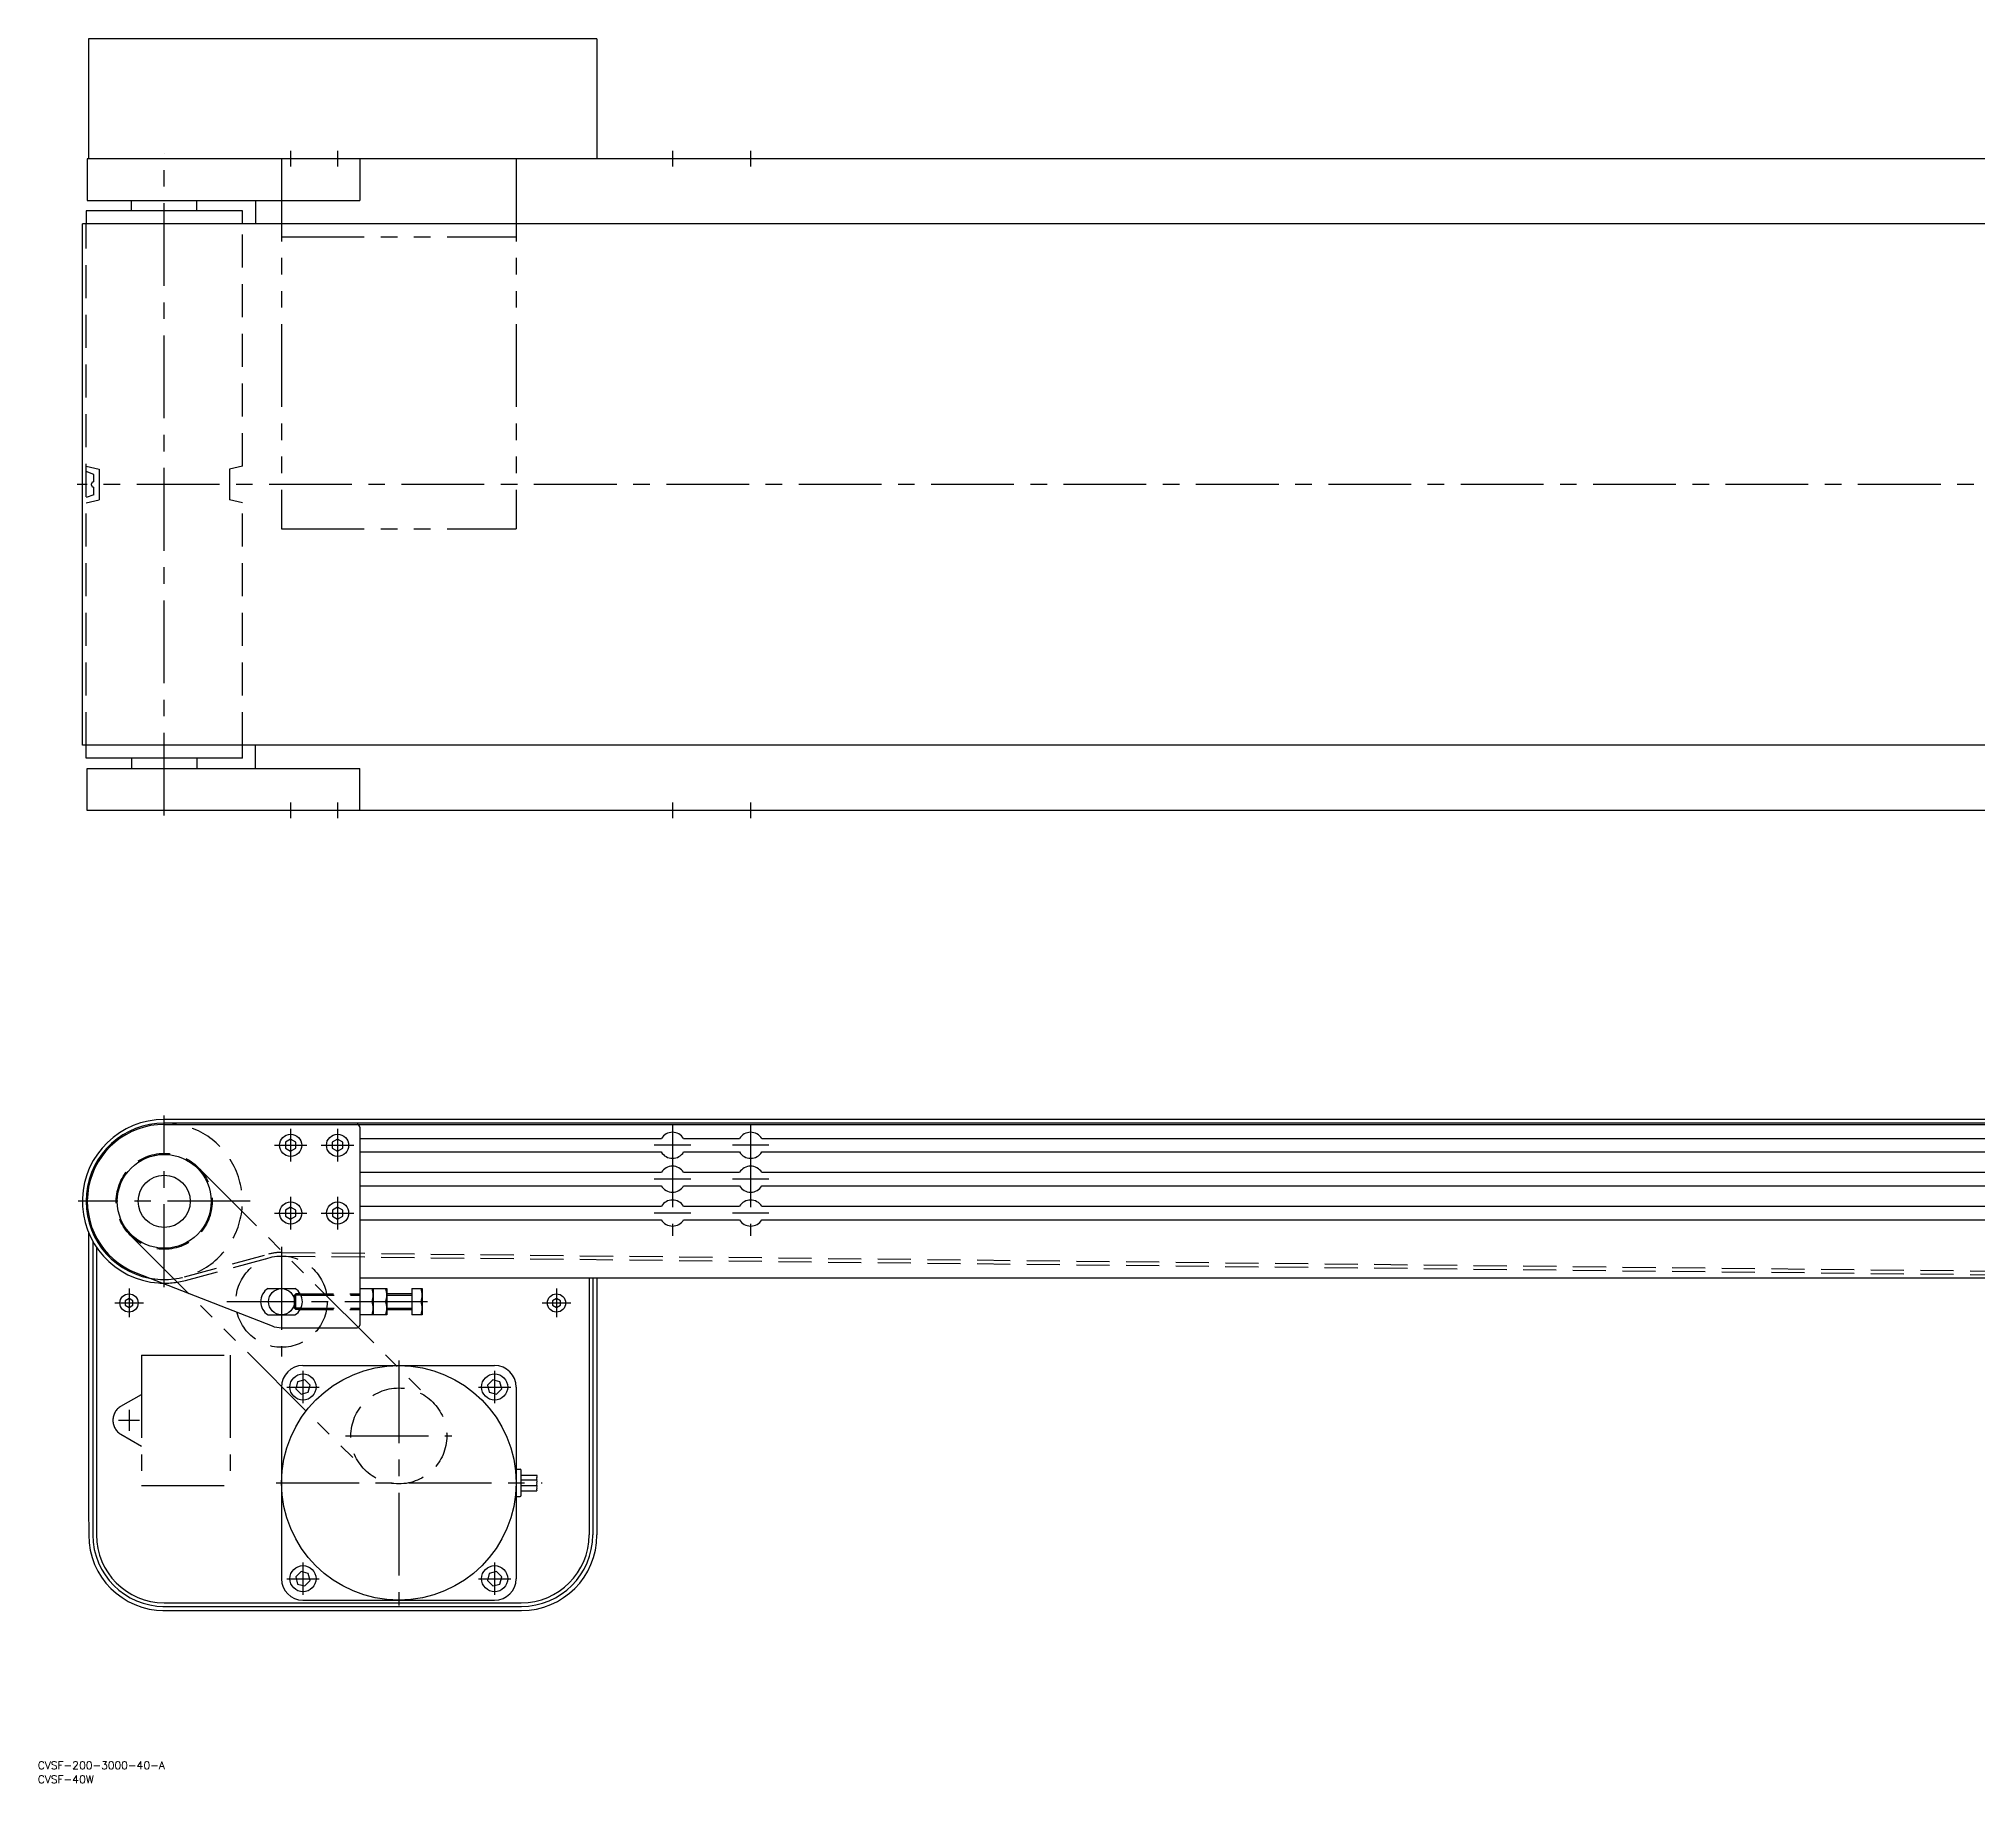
# Model space of a CAD drawing. Extents: x -48 to 3018, y -223 to 446.
# Drawn here: x -48 to 696, y -223 to 446 of the extents above; entities that cross this region are included whole.
import ezdxf

# ---------------------------------------------------------------- set-up
doc = ezdxf.new("R2010")
doc.units = 0
for name, pattern in [('CENTER', [50.8, 31.75, -6.35, 6.35, -6.35]), ('DASHED', [19.05, 12.7, -6.35]), ('PHANTOM', [63.5, 31.75, -6.35, 6.35, -6.35, 6.35, -6.35])]:
    doc.linetypes.add(name, pattern=pattern)
doc.layers.get('0').update_dxf_attribs({"linetype": 'CONTINUOUS'})
doc.layers.add('CENTER', color=1, linetype='CENTER')
doc.styles.get("Standard").update_dxf_attribs({"font": 'txt.shx', "height": 3, "bigfont": 'bigfont.shx'})

# ---------------------------------------------------------------- blocks, each defined once
blk = doc.blocks.new('*U3')
at = {"color": 7, "linetype": 'CONTINUOUS'}
blk.add_text('CVSF-200-3000-40-A', height=3, dxfattribs=at).set_placement((-48.51, -217.88))
blk = doc.blocks.new('*U4')
at = {"color": 7, "linetype": 'CONTINUOUS'}
blk.add_text('CVSF-40W', height=3, dxfattribs=at).set_placement((-48.51, -223.24))

msp = doc.modelspace()

# ---------------------------------------------------------------- linework, layer by layer
at = {"color": 7, "linetype": 'CONTINUOUS'}
for p, q in [((166, 446), (-29, 446)), ((-29, 446), (-29, 400)), ((166, 446), (166, 400)), ((3014.5, 400), (-29.5, 400)), ((-29.5, 400), (-29.5, 384)), ((75, 400), (75, 384)), ((30, 380), (-30, 380)), ((-30, 380), (-30, 375)), ((-29.5, 384), (75, 384)), ((-12.5, 380), (-12.5, 384)), ((12.5, 380), (12.5, 384)), ((30, 375), (30, 380)), ((35.01, 384), (35.01, 375)), ((3016.4, 375), (-31.4, 375)), ((-31.4, 175), (-31.4, 375)), ((3016.4, 175), (-31.4, 175)), ((-30, 170), (-30, 175)), ((30, 170), (30, 175)), ((35.01, 166), (35.01, 175)), ((30, 170), (-30, 170)), ((-29.5, 166), (75, 166)), ((-29.5, 150), (-29.5, 166)), ((-12.5, 170), (-12.5, 166)), ((12.5, 170), (12.5, 166)), ((75, 150), (75, 166)), ((3014.5, 150), (-29.5, 150)), ((3000, 31.4), (0, 31.4)), ((3000, 30), (0, 30)), ((0, 29.5), (2854.99, 29.5)), ((48.5, 23.81), (46.5, 22.65)), ((46.5, 22.65), (46.5, 20.35)), ((50.5, 22.65), (48.5, 23.81)), ((50.5, 20.35), (50.5, 22.65)), ((66.5, 23.81), (64.5, 22.65)), ((64.5, 22.65), (64.5, 20.35)), ((68.5, 22.65), (66.5, 23.81)), ((68.5, 20.35), (68.5, 22.65)), ((75, 28.5), (75, -47.5)), ((75, 24.13), (190.75, 24.13)), ((199.25, 24.13), (220.75, 24.13)), ((229.25, 24.13), (2780.75, 24.13)), ((46.5, 20.35), (48.5, 19.19)), ((48.5, 19.19), (50.5, 20.35)), ((64.5, 20.35), (66.5, 19.19)), ((66.5, 19.19), (68.5, 20.35)), ((75, 18.93), (190.71, 18.93)), ((199.29, 18.93), (220.71, 18.93)), ((229.29, 18.93), (2780.71, 18.93)), ((75, 11.13), (190.75, 11.13)), ((199.25, 11.13), (220.75, 11.13)), ((229.25, 11.13), (2739.7, 11.13)), ((75, 5.93), (190.71, 5.93)), ((199.29, 5.93), (220.71, 5.93)), ((229.29, 5.93), (2739.7, 5.93)), ((48.5, -2.19), (46.5, -3.35)), ((46.5, -3.35), (46.5, -5.65)), ((46.5, -5.65), (48.5, -6.81)), ((50.5, -3.35), (48.5, -2.19)), ((48.5, -6.81), (50.5, -5.65)), ((50.5, -5.65), (50.5, -3.35)), ((66.51, -2.19), (64.51, -3.35)), ((64.51, -3.35), (64.51, -5.65)), ((64.51, -5.65), (66.51, -6.81)), ((68.51, -3.35), (66.51, -2.19)), ((66.51, -6.81), (68.51, -5.65)), ((68.51, -5.65), (68.51, -3.35)), ((75, -1.87), (190.75, -1.87)), ((75, -7.07), (190.71, -7.07)), ((199.25, -1.87), (220.75, -1.87)), ((199.29, -7.07), (220.71, -7.07)), ((229.25, -1.87), (2780.75, -1.87)), ((229.29, -7.07), (2780.71, -7.07)), ((-29, -12.04), (-29, -38.5)), ((-27.4, -15.34), (-27.4, -38.5)), ((-25.99, -17.61), (-25.99, -128)), ((-10.73, -27.48), (41.37, -47.81)), ((2855, -29.5), (75, -29.5)), ((163.01, -29.5), (163.01, -128)), ((164.4, -29.5), (164.4, -34.5)), ((166, -29.5), (166, -34.5)), ((-29, -34.5), (-29, -118)), ((-27.4, -34.5), (-27.4, -118)), ((39.84, -33.4), (50.16, -33.4)), ((50, -36.04), (50.54, -35.5)), ((50, -40.96), (50, -36.04)), ((50.54, -41.5), (50.54, -35.5)), ((52.2, -35.5), (50.54, -35.5)), ((75.01, -33.5), (80.21, -33.5)), ((80.21, -33.5), (80.21, -43.5)), ((80.21, -33.5), (85.41, -33.5)), ((85.41, -33.5), (85.41, -43.5)), ((95.01, -35.5), (85.41, -35.5)), ((95.01, -33.5), (95.01, -43.5)), ((95.01, -33.5), (99.01, -33.5)), ((99.01, -33.5), (99.01, -43.5)), ((164.4, -34.5), (164.4, -118)), ((166, -34.5), (166, -118)), ((-13.5, -37.27), (-15, -38.13)), ((-15, -38.13), (-15, -39.87)), ((-15, -39.87), (-13.5, -40.73)), ((-12, -38.13), (-13.5, -37.27)), ((-13.5, -40.73), (-12, -39.87)), ((-12, -39.87), (-12, -38.13)), ((39.84, -43.6), (50.16, -43.6)), ((50, -40.96), (50.54, -41.5)), ((52.2, -41.5), (50.54, -41.5)), ((79.76, -38.5), (75.01, -38.5)), ((80.21, -43.5), (75.01, -43.5)), ((84.96, -38.5), (80.21, -38.5)), ((85.41, -43.5), (80.21, -43.5)), ((85.41, -41.5), (95.01, -41.5)), ((98.56, -38.5), (95.01, -38.5)), ((99.01, -43.5), (95.01, -43.5)), ((150.5, -37.27), (149, -38.13)), ((149, -38.13), (149, -39.87)), ((149, -39.87), (150.5, -40.73)), ((152, -38.13), (150.5, -37.27)), ((150.5, -40.73), (152, -39.87)), ((152, -39.87), (152, -38.13)), ((45, -48.5), (74, -48.5)), ((53.24, -63), (126.78, -63)), ((45.01, -71.23), (45.01, -144.77)), ((135.01, -71.23), (135.01, -144.77)), ((135.01, -102.75), (136.51, -102.75)), ((137.01, -112.75), (137.01, -103.25)), ((137.01, -105), (143.01, -105)), ((143.01, -107), (137.01, -107)), ((137.01, -109), (143.01, -109)), ((137.01, -111), (143.01, -111)), ((-29, -118), (-28.98, -128)), ((-27.4, -118), (-27.38, -128)), ((135.01, -113.25), (136.51, -113.25)), ((164.4, -118), (164.42, -128)), ((166, -118), (166.02, -128)), ((-0.48, -155.4), (136.95, -155.4)), ((0.01, -154), (137.01, -154)), ((53.24, -153), (126.78, -153)), ((-0.48, -157), (136.95, -157))]:
    msp.add_line(p, q, dxfattribs=at)
at = {"color": 3, "linetype": 'PHANTOM'}
for p, q in [((45.01, 400), (45.01, 258)), ((135.01, 400), (135.01, 258)), ((45.01, 370), (135.01, 370)), ((45.01, 258), (135.01, 258)), ((13.01, 13.01), (103.02, -76.99)), ((-13.01, -13.01), (77, -103.01)), ((-8.69, -59), (-8.69, -109)), ((-8.69, -59), (25.31, -59)), ((25.31, -59), (25.31, -109)), ((-16.59, -78.63), (-8.69, -74.07)), ((-13.49, -80), (-13.49, -88)), ((-17.49, -84), (-9.49, -84)), ((-16.59, -89.37), (-8.69, -93.93)), ((-8.69, -109), (25.31, -109))]:
    msp.add_line(p, q, dxfattribs=at)
at = {"color": 3, "linetype": 'DASHED'}
for p, q in [((-30, 175), (-30, 375)), ((30, 282), (30, 375)), ((-30, 282), (-25, 280.9)), ((-27, 278.9), (-30, 280)), ((-27, 276), (-27, 278.9)), ((-25, 280.9), (-25, 269.1)), ((30, 282), (25, 280.9)), ((25, 280.9), (25, 269.1)), ((-27, 271.1), (-30, 270)), ((-30, 268), (-25, 269.1)), ((-27, 271.1), (-27, 274)), ((30, 268), (25, 269.1)), ((30, 175), (30, 268)), ((7.82, -28.96), (40.07, -20.25)), ((8.19, -30.31), (40.44, -21.61)), ((45.19, -21), (825.55, -29.5)), ((45.21, -19.6), (954.09, -29.5)), ((52.2, -35.5), (75.01, -35.5)), ((52.47, -36.04), (75.01, -36.04)), ((52.2, -41.5), (75.01, -41.5)), ((52.47, -40.96), (75.01, -40.96))]:
    msp.add_line(p, q, dxfattribs=at)
at = {"color": 3, "linetype": 'CONTINUOUS'}
for p, q in [((52.47, -36.04), (50, -36.04)), ((85.41, -36.04), (95.01, -36.04)), ((52.47, -40.96), (50, -40.96)), ((85.41, -40.96), (95.01, -40.96))]:
    msp.add_line(p, q, dxfattribs=at)
at = {"color": 7, "linetype": 'CONTINUOUS'}
for points in [[(52.49, -74.02), (55.28, -73.27), (56.03, -70.48), (53.98, -68.44), (51.2, -69.19), (50.45, -71.98)], [(123.99, -70.48), (124.73, -73.27), (127.52, -74.02), (129.56, -71.98), (128.82, -69.19), (126.03, -68.44)], [(56.03, -145.52), (55.28, -142.73), (52.49, -141.98), (50.45, -144.02), (51.2, -146.81), (53.98, -147.56)], [(127.52, -141.98), (124.73, -142.73), (123.99, -145.52), (126.03, -147.56), (128.82, -146.81), (129.56, -144.02)]]:
    msp.add_lwpolyline(points, close=True, dxfattribs=at)
for centre, radius in [((48.5, 21.5), 4.25), ((66.5, 21.5), 4.25), ((0, 0), 18), ((0, 0), 10), ((48.5, -4.5), 4.25), ((66.51, -4.5), 4.25), ((-13.5, -39), 3.5), ((45, -38.5), 5), ((150.5, -39), 3.5), ((90.01, -108), 45), ((53.24, -71.23), 5), ((126.78, -71.23), 5), ((53.24, -144.77), 5), ((126.78, -144.77), 5)]:
    msp.add_circle(centre, radius, dxfattribs=at)
at = {"color": 3, "linetype": 'DASHED'}
for centre, radius in [((0, 0), 18.4), ((45, -38.5), 17.5), ((90.01, -90), 18.4)]:
    msp.add_circle(centre, radius, dxfattribs=at)
for centre, radius, start, end in [((-27, 275), 1, 90, 270), ((0, 0), 30, 259.15262, 89.99626), ((45, -38.5), 18.9, 89.376, 105.11132), ((0, 0), 31.4, 265.99045, 285.11132)]:
    msp.add_arc(centre, radius, start, end, dxfattribs=at)
at = {"color": 7, "linetype": 'CONTINUOUS'}
for centre, radius, start, end in [((0, 0), 31.4, 89.99616, 265.99045), ((0, 0), 30, 89.99627, 259.15262), ((0, 0), 29.5, 90, 248.67731), ((74, 28.5), 1, 0, 90), ((195, 21.5), 5, 31.79262, 148.20738), ((225, 21.5), 5, 31.79262, 148.20738), ((195, 21.5), 5, 210.87412, 329.12588), ((225, 21.5), 5, 210.87412, 329.12588), ((195, 8.5), 5, 31.79262, 148.20738), ((225, 8.5), 5, 31.79262, 148.20738), ((195, 8.5), 5, 210.87412, 329.12588), ((195, -4.5), 5, 31.79262, 148.20738), ((225, 8.5), 5, 210.87412, 329.12588), ((225, -4.5), 5, 31.79262, 148.20738), ((195, -4.5), 5, 210.87412, 329.12588), ((225, -4.5), 5, 210.87412, 329.12588), ((43, -38.5), 6, 121.78833, 238.21167), ((47, -38.5), 6, 301.78833, 58.21167), ((72.99, -36), 7.22, 339.74384, 20.25616), ((78.19, -36), 7.22, 339.74384, 20.25616), ((91.79, -36), 7.22, 339.74384, 20.25616), ((47, -38.5), 5.1, 269.98238, 269.98901), ((72.99, -41), 7.22, 339.74384, 20.25616), ((78.19, -41), 7.22, 339.74384, 20.25616), ((91.79, -41), 7.22, 339.74384, 20.25616), ((45, -38.5), 10, 248.67495, 269.98238), ((74, -47.5), 1, 270, 0), ((53.24, -71.23), 8.23, 90, 180), ((126.78, -71.23), 8.23, 0, 90), ((136.51, -103.25), 0.5, 0, 90), ((136.51, -112.75), 0.5, 270, 0), ((0.02, -128), 29, 180, 270), ((0.02, -128), 27.4, 180, 270), ((0.01, -128), 26, 180, 270), ((137.01, -128), 26, 270, 0), ((137.02, -128), 29, 270, 0), ((137.02, -128), 27.4, 270, 0), ((53.24, -144.77), 8.23, 180, 270), ((126.78, -144.77), 8.23, 270, 0)]:
    msp.add_arc(centre, radius, start, end, dxfattribs=at)
at = {"color": 3, "linetype": 'PHANTOM'}
msp.add_arc((-13.49, -84), 6.2, 120, 240, dxfattribs=at)
at = {"color": 3, "linetype": 'CONTINUOUS'}
for centre, start, end in [((143.87, -106.5), 150.00001, 209.99997), ((143.87, -108.5), 150.00004, 209.99996), ((143.87, -110.5), 150.00001, 209.99997), ((142.14, -105.5), 330, 30), ((142.14, -107.5), 330, 30), ((142.14, -109.5), 330, 30)]:
    msp.add_arc(centre, 1, start, end, dxfattribs=at)
at = {"layer": 'CENTER', "color": 1, "linetype": 'CENTER'}
for p, q in [((0, 148), (0, 402)), ((48.5, 403), (48.5, 397)), ((66.5, 403), (66.5, 397)), ((195, 403), (195, 397)), ((225, 403), (225, 397)), ((3018.4, 275), (-33.4, 275)), ((48.5, 153), (48.5, 147)), ((66.5, 153), (66.5, 147)), ((195, 153), (195, 147)), ((225, 153), (225, 147)), ((0, -32.9), (0, 32.9)), ((48.5, 27.75), (48.5, 15.25)), ((66.5, 27.75), (66.5, 15.25)), ((195, 29.5), (195, -13.23)), ((225, 29.5), (225, -13.23)), ((42.25, 21.5), (54.75, 21.5)), ((60.25, 21.5), (72.75, 21.5)), ((202, 21.5), (188, 21.5)), ((232, 21.5), (218, 21.5)), ((202, 8.5), (188, 8.5)), ((232, 8.5), (218, 8.5)), ((33, 0), (-33, 0)), ((48.5, 1.75), (48.5, -10.75)), ((66.51, 1.75), (66.51, -10.75)), ((42.25, -4.5), (54.75, -4.5)), ((60.26, -4.5), (72.76, -4.5)), ((202, -4.5), (188, -4.5)), ((232, -4.5), (218, -4.5)), ((45, -17.5), (45, -59.5)), ((-13.5, -33.5), (-13.5, -44.5)), ((150.5, -33.5), (150.5, -44.5)), ((-19, -39), (-8, -39)), ((101.01, -38.5), (24, -38.5)), ((145, -39), (156, -39)), ((53.24, -64.98), (53.24, -77.48)), ((90.01, -61), (90.01, -155)), ((126.78, -64.98), (126.78, -77.48)), ((46.99, -71.23), (59.49, -71.23)), ((120.53, -71.23), (133.03, -71.23)), ((69.61, -90), (110.41, -90)), ((43.01, -108), (145.01, -108)), ((53.24, -138.52), (53.24, -151.02)), ((126.78, -138.52), (126.78, -151.02)), ((46.99, -144.77), (59.49, -144.77)), ((120.53, -144.77), (133.03, -144.77))]:
    msp.add_line(p, q, dxfattribs=at)

# ---------------------------------------------------------------- block references
at = {"color": 7, "linetype": 'CONTINUOUS'}
for name in ['*U3', '*U4']:
    msp.add_blockref(name, (0, 0), dxfattribs=at)

doc.saveas('drawing.dxf')
